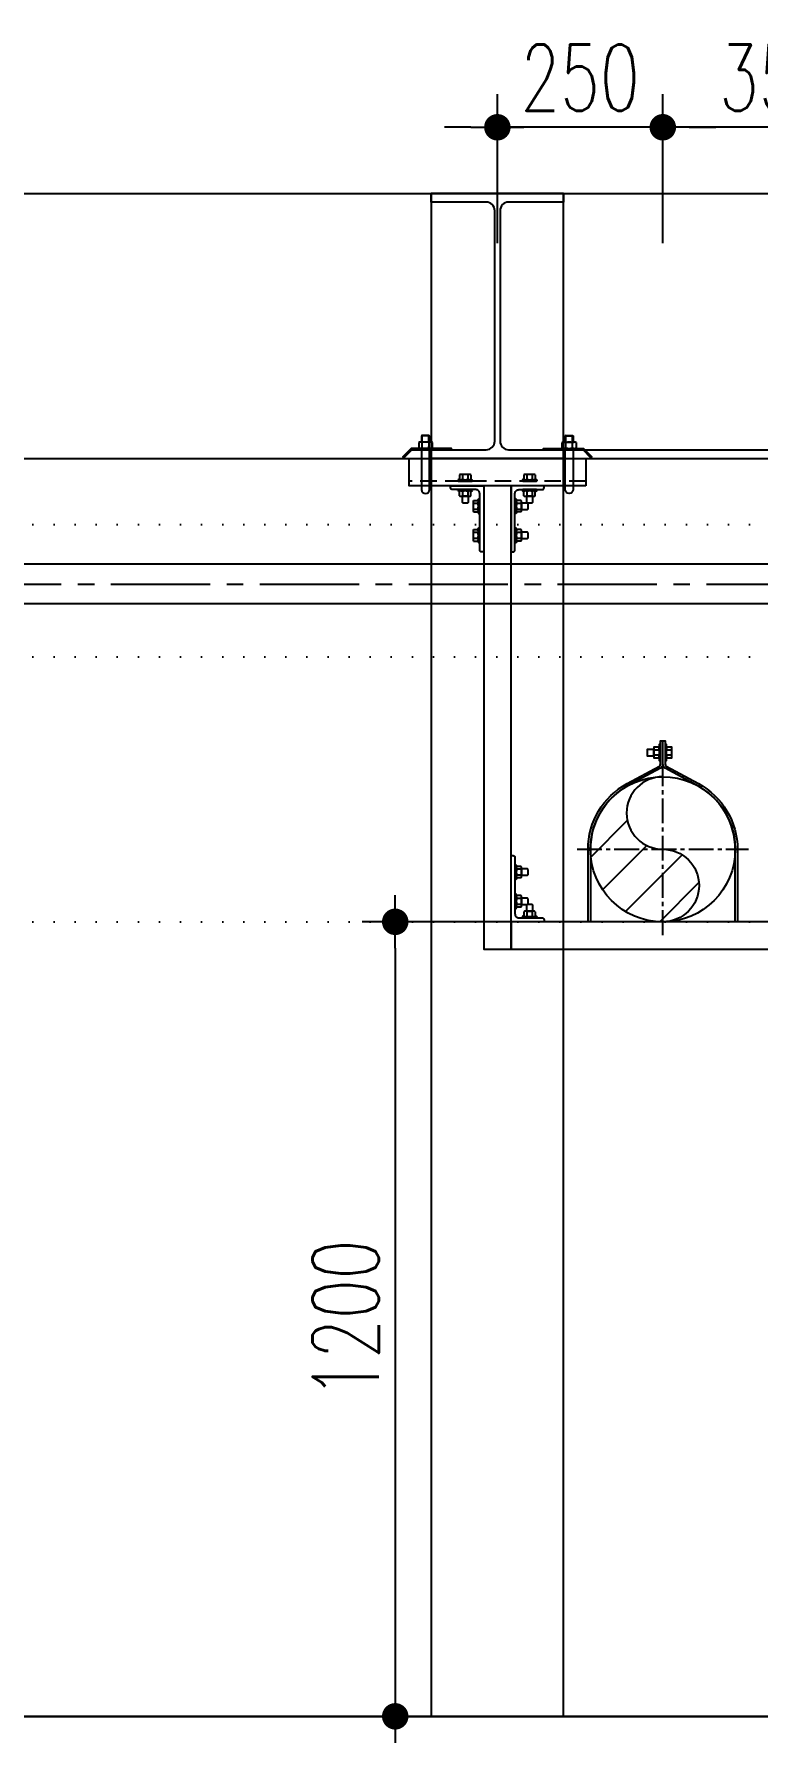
# Model space of a CAD drawing. Header units: millimetres. Extents: x -32710 to 654186, y -254124 to 420220.
# Drawn here: x 235700 to 236794, y 393910 to 396491 of the extents above; entities that cross this region are included whole.
import ezdxf

# ---------------------------------------------------------------- set-up
doc = ezdxf.new("R2010")
doc.units = ezdxf.units.MM
doc.header["$LTSCALE"] = 1000
for name, pattern in [('CENTER2', [1.125, 0.75, -0.125, 0.125, -0.125]), ('DOT2', [3.175, 0, -3.175]), ('HIDDEN', [0.375, 0.25, -0.125]), ('TPH12-SEC-@E$0$CENTERK5', [6.916, 6.667, -0.083, 0.083, -0.083])]:
    doc.linetypes.add(name, pattern=pattern)
for name, color, linetype in [('0-LEVEL LINE', 4, 'DOT2'), ('Clamp', 2, 'Continuous'), ('FS-LINE', 10, 'Continuous'), ('M-DIM', 1, 'Continuous'), ('MPPIPE', 100, 'Continuous'), ('S-BEAM', 252, 'Continuous'), ('SUPPORT', 2, 'Continuous'), ('TPH12-SEC-@E$0$H-SIN', 252, 'TPH12-SEC-@E$0$CENTERK5'), ('TPH12-SEC-@E$0$KABE1', 252, 'Continuous'), ('TPH12-SEC-@E$0$STEEL2', 252, 'Continuous'), ('TPH12-SEC-@E$0$STEEL3', 252, 'Continuous')]:
    doc.layers.add(name, color=color, linetype=linetype)
doc.styles.add('aa-txt', font='simplex.shx', dxfattribs={"width": 0.7, "bigfont": 'chineset.shx'})
doc.dimstyles.new('50-DIM', dxfattribs={"dimscale": 50, "dimtxt": 2, "dimasz": 0.8, "dimexe": 1, "dimexo": 1, "dimgap": 0.5, "dimtad": 1, "dimdec": 0, "dimdsep": 46, "dimtxsty": 'aa-txt', "dimblk": 'DOT', "dimcen": 5, "dimclrd": 256, "dimclre": 256, "dimclrt": 256, "dimadec": 0, "dimazin": 0, "dimtfac": 1, "dimtdec": 0, "dimtix": 1, "dimtmove": 2, "dimatfit": 3, "dimldrblk": 'DOT', "dimfxl": 1, "dimtolj": 1, "dimtzin": 0, "dimarcsym": 0})

# ---------------------------------------------------------------- blocks, each defined once
blk = doc.blocks.new('TPH12-SEC-@E')
at = {"layer": 'TPH12-SEC-@E$0$H-SIN'}
blk.add_line((274800, 393950), (45200, 393950), dxfattribs=at)
at = {"layer": 'TPH12-SEC-@E$0$KABE1'}
blk.add_line((47650, 393950), (272350, 393950), dxfattribs=at)
at = {"layer": 'TPH12-SEC-@E$0$STEEL2'}
blk.add_lwpolyline([(236300, 396250), (236500, 396250), (236500, 396237), (236417, 396237, 0.414214), (236404, 396224), (236404, 395876, 0.414214), (236417, 395863), (236500, 395863), (236500, 395850), (236300, 395850), (236300, 395863), (236383, 395863, 0.414214), (236396, 395876), (236396, 396224, 0.414214), (236383, 396237), (236300, 396237)], format="xyb", close=True, dxfattribs=at)
at = {"layer": 'TPH12-SEC-@E$0$STEEL3'}
for p, q in [((180210, 396250), (272340, 396250)), ((230800, 395850), (239200, 395850))]:
    blk.add_line(p, q, dxfattribs=at)
blk.add_lwpolyline([(236300, 393950), (236500, 393950), (236500, 396250), (236300, 396250)], close=True, dxfattribs=at)
blk = doc.blocks.new('Clamp-200A')
at = {"color": 252}
blk.add_line((-52090.5, -9100), (-52309.5, -9100), dxfattribs=at)
blk.add_circle((-52200, -8990.5), 109.5, dxfattribs=at)
at = {"layer": 'Clamp'}
blk.add_lwpolyline([(-52200, -8861.9, -0.275393), (-52203.6, -8867.9), (-52252.1, -8894.1, 0.275393), (-52309.5, -8990.5), (-52309.5, -9100), (-52312.9, -9100), (-52312.9, -8990.5, -0.275393), (-52253.7, -8891.1), (-52205.2, -8864.9, 0.275393), (-52203.4, -8861.9), (-52203.4, -8826.9), (-52196.6, -8826.9), (-52196.6, -8861.9, 0.275393), (-52194.8, -8864.9), (-52146.3, -8891.1, -0.275393), (-52087.1, -8990.5), (-52087.1, -9100), (-52090.5, -9100), (-52090.5, -8990.5, 0.275393), (-52147.9, -8894.1), (-52196.4, -8867.9, -0.275393), (-52200, -8861.9), (-52200, -8826.9)], format="xyb", dxfattribs=at)
blk.add_lwpolyline([(-52213.4, -8849.1), (-52213.4, -8839.6), (-52223.4, -8839.6), (-52223.4, -8849.1)], close=True, dxfattribs=at)
at = {"layer": 'Clamp', "ltscale": 0.02}
for points in [[(-52213.4, -8840.4), (-52205.4, -8840.4), (-52205.4, -8836.4), (-52213.4, -8836.4), (-52213.4, -8852.4), (-52205.4, -8852.4), (-52205.4, -8856.4), (-52203.4, -8856.4), (-52203.4, -8832.4), (-52205.4, -8832.4), (-52205.4, -8848.4), (-52213.4, -8848.4), (-52213.4, -8852.4), (-52205.4, -8852.4), (-52205.4, -8848.4)], [(-52186.6, -8848.4), (-52194.6, -8848.4), (-52194.6, -8852.4), (-52186.6, -8852.4), (-52186.6, -8836.4), (-52194.6, -8836.4), (-52194.6, -8832.4), (-52196.6, -8832.4), (-52196.6, -8856.4), (-52194.6, -8856.4), (-52194.6, -8840.4), (-52186.6, -8840.4), (-52186.6, -8836.4), (-52194.6, -8836.4), (-52194.6, -8840.4)]]:
    blk.add_lwpolyline(points, dxfattribs=at)
blk = doc.blocks.new('DOT')
at = {"color": 0}
blk.add_line((-1, 0), (1, 0), dxfattribs=at)
at = {"color": 3, "const_width": 0.5}
blk.add_lwpolyline([(-0.25, 0, 1), (0.25, 0, 1)], format="xyb", close=True, dxfattribs=at)
blk = doc.blocks.new('*D13')
at = {"layer": 'DEFPOINTS', "color": 0, "transparency": 16777216}
for p in [(236650, 396350), (236650, 396125), (237000, 396125)]:
    blk.add_point(p, dxfattribs=at)
at = {"layer": 'M-DIM', "lineweight": -2, "transparency": 16777216}
for p, q in [((236650, 396175), (236650, 396400)), ((237000, 396175), (237000, 396400)), ((236960, 396350), (236690, 396350))]:
    blk.add_line(p, q, dxfattribs=at)
at = {"layer": 'M-DIM', "lineweight": -2, "transparency": 16777216, "xscale": 40, "yscale": 40, "zscale": 40, "rotation": 180}
blk.add_blockref('DOT', (236650, 396350), dxfattribs=at)
at = {"layer": 'M-DIM', "lineweight": -2, "transparency": 16777216, "xscale": 40, "yscale": 40, "zscale": 40}
blk.add_blockref('DOT', (237000, 396350), dxfattribs=at)
at = {"layer": 'M-DIM', "transparency": 16777216, "insert": (236825, 396425), "char_height": 100, "attachment_point": 5, "style": 'aa-txt'}
blk.add_mtext('\\A1;350', dxfattribs=at)
blk = doc.blocks.new('_Dot')
at = {"color": 0, "linetype": 'ByBlock', "lineweight": -2}
blk.add_line((-0.5, 0), (-1, 0), dxfattribs=at)
at = {"color": 0, "linetype": 'ByBlock', "const_width": 0.5}
blk.add_lwpolyline([(-0.25, 0, 1), (0.25, 0, 1)], format="xyb", close=True, dxfattribs=at)
blk = doc.blocks.new('*D14')
at = {"layer": 'DEFPOINTS', "color": 0, "transparency": 16777216}
for p in [(236400, 396350), (236400, 396125), (236650, 396125)]:
    blk.add_point(p, dxfattribs=at)
at = {"layer": 'M-DIM', "lineweight": -2, "transparency": 16777216}
for p, q in [((236400, 396175), (236400, 396400)), ((236650, 396175), (236650, 396400)), ((236360, 396350), (236320, 396350)), ((236650, 396350), (236400, 396350)), ((236690, 396350), (236730, 396350))]:
    blk.add_line(p, q, dxfattribs=at)
at = {"layer": 'M-DIM', "lineweight": -2, "transparency": 16777216, "xscale": 40, "yscale": 40, "zscale": 40}
blk.add_blockref('DOT', (236400, 396350), dxfattribs=at)
at = {"layer": 'M-DIM', "lineweight": -2, "transparency": 16777216, "xscale": 40, "yscale": 40, "zscale": 40, "rotation": 180}
blk.add_blockref('DOT', (236650, 396350), dxfattribs=at)
at = {"layer": 'M-DIM', "transparency": 16777216, "insert": (236525, 396425), "char_height": 100, "attachment_point": 5, "style": 'aa-txt'}
blk.add_mtext('\\A1;250', dxfattribs=at)
blk = doc.blocks.new('*D15')
at = {"layer": 'DEFPOINTS', "color": 0, "transparency": 16777216}
for p in [(236470.6375, 395150), (236245.6375, 393950), (236470.6375, 393950)]:
    blk.add_point(p, dxfattribs=at)
at = {"layer": 'M-DIM', "lineweight": -2, "transparency": 16777216}
for p, q in [((236420.6375, 395150), (236195.6375, 395150)), ((236245.6375, 395110), (236245.6375, 393990)), ((236420.6375, 393950), (236195.6375, 393950))]:
    blk.add_line(p, q, dxfattribs=at)
at = {"layer": 'M-DIM', "lineweight": -2, "transparency": 16777216, "xscale": 40, "yscale": 40, "zscale": 40}
for p, rotation in [((236245.6375, 395150), 90), ((236245.6375, 393950), 270)]:
    blk.add_blockref('DOT', p, dxfattribs=dict(at, rotation=rotation))
at = {"layer": 'M-DIM', "transparency": 16777216, "insert": (236170.6375, 394550), "char_height": 100, "attachment_point": 5, "rotation": 90, "style": 'aa-txt'}
blk.add_mtext('\\A1;1200', dxfattribs=at)
blk = doc.blocks.new('Nut-M10')
for p, q in [((-10.9, 1.5), (-10.9, 0.5)), ((-8.7, 2.8), (-10.6, 2)), ((-10.4, 2), (10.4, 2)), ((-10.4, 0), (10.4, 0)), ((-8.7, 9.2), (-8.7, 2.8)), ((6.5, 10), (-6.5, 10)), ((-4.3, 9.2), (-4.3, 2.8)), ((4.3, 2.8), (4.3, 9.2)), ((8.7, 9.2), (8.7, 2.8)), ((8.7, 2.8), (10.6, 2)), ((10.9, 1.5), (10.9, 0.5))]:
    blk.add_line(p, q)
for centre, radius, start, end in [((-10.4, 1.5), 0.5, 90, 180), ((-10.4, 0.5), 0.5, 180, 270), ((-6.5, 6.7), 3.33, 49.441, 130.559), ((-6.5, 5.3), 3.33, 229.441, 310.559), ((0, -2.1), 12.1, 69.065, 110.935), ((0, 14.1), 12.1, 249.065, 290.935), ((6.5, 6.7), 3.33, 49.441, 130.559), ((6.5, 5.3), 3.33, 229.441, 310.559), ((10.4, 1.5), 0.5, 0, 90), ((10.4, 0.5), 0.5, 270, 0)]:
    blk.add_arc(centre, radius, start, end)

msp = doc.modelspace()

# ---------------------------------------------------------------- hatches: boundary and pattern name
at = {"layer": 'MPPIPE'}
h = msp.add_hatch(dxfattribs=at)
h.set_pattern_fill('ANSI31', color=1, scale=15, style=0)
h.set_pattern_definition([(45, (197853.094, 331168.203), (-33.67596, 33.67596), [])])
edge = h.paths.add_edge_path()
edge.add_arc((236650, 395259.5375), 109.5375, 90, 270)
edge.add_arc((236650, 395204.76875), 54.76875, 270, 450)
edge.add_arc((236650, 395314.30625), 54.76875, 90, 270, ccw=False)

# ---------------------------------------------------------------- linework, layer by layer
at = {"layer": '0-LEVEL LINE', "ltscale": 0.01}
for p, q in [((205600, 395750), (272844.5, 395750)), ((205600, 395550), (273010, 395550)), ((205600, 395150), (272800, 395150))]:
    msp.add_line(p, q, dxfattribs=at)
at = {"layer": 'FS-LINE'}
for p, q in [((237756.1, 395690.325), (235043.9, 395690.325)), ((237756.1, 395630), (235043.9, 395630))]:
    msp.add_line(p, q, dxfattribs=at)
at = {"layer": 'FS-LINE', "color": 1, "linetype": 'CENTER2', "ltscale": 0.2}
msp.add_line((230416, 395660.1625), (254600, 395660.1625), dxfattribs=at)
at = {"layer": 'MPPIPE', "color": 1, "linetype": 'CENTER2', "ltscale": 0.05}
for p, q in [((236650, 395130), (236650, 395389.075)), ((236520.4625, 395259.5375), (236779.5375, 395259.5375))]:
    msp.add_line(p, q, dxfattribs=at)
at = {"layer": 'MPPIPE'}
msp.add_lwpolyline([(236650, 395150, -1), (236650, 395369.075, 1), (236650, 395259.5375, -1)], format="xyb", close=True, dxfattribs=at)
msp.add_circle((236650, 395259.5375), 109.5375, dxfattribs=at)
at = {"layer": 'S-BEAM'}
msp.add_line((236500, 395863), (239100, 395863), dxfattribs=at)
at = {"layer": 'SUPPORT'}
for p, q in [((236281.1077, 395873.98039), (236281.1077, 395865.51962)), ((236299.29422, 395874.5), (236283.70577, 395874.5)), ((236286.42, 395884.71268), (236285.5, 395883.79268)), ((236285.5, 395883.79268), (236285.5, 395874.5)), ((236297.5, 395883.79268), (236285.5, 395883.79268)), ((236286.30385, 395865.51962), (236286.30385, 395873.98039)), ((236286.42, 395874.5), (236286.42, 395884.71268)), ((236296.58, 395884.71268), (236286.42, 395884.71268)), ((236286.42, 395865), (236286.42, 395868)), ((236296.58, 395874.5), (236296.58, 395884.71268)), ((236296.58, 395884.71268), (236297.5, 395883.79268)), ((236296.58, 395865), (236296.58, 395868)), ((236296.69615, 395865.51962), (236296.69615, 395873.98039)), ((236297.5, 395883.79268), (236297.5, 395874.5)), ((236301.8923, 395865.51962), (236301.8923, 395873.98039)), ((236498.1077, 395865.51962), (236498.1077, 395873.98039)), ((236500.70577, 395874.5), (236516.29422, 395874.5)), ((236503.42, 395884.71268), (236502.5, 395883.79268)), ((236502.5, 395883.79268), (236502.5, 395874.5)), ((236502.5, 395883.79268), (236514.5, 395883.79268)), ((236503.30385, 395865.51962), (236503.30385, 395873.98039)), ((236503.42, 395874.5), (236503.42, 395884.71268)), ((236503.42, 395884.71268), (236513.58, 395884.71268)), ((236503.42, 395865), (236503.42, 395868)), ((236513.58, 395874.5), (236513.58, 395884.71268)), ((236513.58, 395884.71268), (236514.5, 395883.79268)), ((236513.58, 395865), (236513.58, 395868)), ((236513.69615, 395865.51962), (236513.69615, 395873.98039)), ((236514.5, 395883.79268), (236514.5, 395874.5)), ((236518.8923, 395873.98039), (236518.8923, 395865.51962)), ((236299.29422, 395865), (236283.70577, 395865)), ((236500.70577, 395865), (236516.29422, 395865))]:
    msp.add_line(p, q, dxfattribs=at)
at = {"layer": 'SUPPORT', "linetype": 'HIDDEN', "ltscale": 0.1}
msp.add_line((236533.5, 395815.7), (236266.5, 395815.7), dxfattribs=at)
at = {"layer": 'SUPPORT'}
for points in [[(236258.53721, 395851), (236270.53721, 395863), (236330.53721, 395863), (236330.53721, 395865), (236269.70879, 395865), (236257.123, 395852.41421), (236258.53721, 395851)], [(236541.46279, 395851), (236529.46279, 395863), (236469.46279, 395863), (236469.46279, 395865), (236530.29121, 395865), (236542.877, 395852.41421), (236541.46279, 395851)]]:
    msp.add_lwpolyline(points, dxfattribs=at)
at = {"layer": 'SUPPORT', "ltscale": 0.1}
msp.add_lwpolyline([(236533.5, 395808.7), (236266.5, 395808.7), (236266.5, 395850), (236533.5, 395850)], close=True, dxfattribs=at)
at = {"layer": 'SUPPORT'}
for points in [[(236297.5, 395863), (236285.5, 395863), (236285.5, 395802.7, 1), (236297.5, 395802.7)], [(236502.5, 395863), (236514.5, 395863), (236514.5, 395802.7, -1), (236502.5, 395802.7)], [(236376.3625, 395708.7, -0.4142135624), (236373.3625, 395711.7), (236373.3625, 395796.7, 0.4142135624), (236367.3625, 395802.7), (236332.3625, 395802.7, -0.4142135624), (236329.3625, 395805.7), (236329.3625, 395808.7), (236379.3625, 395808.7), (236379.3625, 395708.7)], [(236423.6375, 395708.7, 0.4142135624), (236426.6375, 395711.7), (236426.6375, 395796.7, -0.4142135624), (236432.6375, 395802.7), (236467.6375, 395802.7, 0.4142135624), (236470.6375, 395805.7), (236470.6375, 395808.7), (236420.6375, 395808.7), (236420.6375, 395708.7)], [(236423.6375, 395250, -0.4142135624), (236426.6375, 395247), (236426.6375, 395162, 0.4142135624), (236432.6375, 395156), (236467.6375, 395156, -0.4142135624), (236470.6375, 395153), (236470.6375, 395150), (236420.6375, 395150), (236420.6375, 395250)]]:
    msp.add_lwpolyline(points, format="xyb", close=True, dxfattribs=at)
for points in [[(236355.125, 395782.7), (236356.125, 395783.7), (236356.125, 395792.7), (236346.6, 395792.7), (236346.6, 395783.7), (236347.6, 395782.7)], [(236379.3625, 395808.7), (236379.3625, 395108.7), (236420.6375, 395108.7), (236420.6375, 395808.7)], [(236452.4, 395782.7), (236453.4, 395783.7), (236453.4, 395792.7), (236443.875, 395792.7), (236443.875, 395783.7), (236444.875, 395782.7)], [(236446.6375, 395781.4625), (236445.6375, 395782.4625), (236436.6375, 395782.4625), (236436.6375, 395772.9375), (236445.6375, 395772.9375), (236446.6375, 395773.9375)], [(236446.6375, 395737.4625), (236445.6375, 395738.4625), (236436.6375, 395738.4625), (236436.6375, 395728.9375), (236445.6375, 395728.9375), (236446.6375, 395729.9375)], [(236446.6375, 395228.7625), (236445.6375, 395229.7625), (236436.6375, 395229.7625), (236436.6375, 395220.2375), (236445.6375, 395220.2375), (236446.6375, 395221.2375)], [(236446.6375, 395184.7625), (236445.6375, 395185.7625), (236436.6375, 395185.7625), (236436.6375, 395176.2375), (236445.6375, 395176.2375), (236446.6375, 395177.2375)], [(236444.875, 395176), (236443.875, 395175), (236443.875, 395166), (236453.4, 395166), (236453.4, 395175), (236452.4, 395176)], [(236420.6375, 395108.725), (238479.3625, 395108.725), (238479.3625, 395150), (236420.6375, 395150)]]:
    msp.add_lwpolyline(points, close=True, dxfattribs=at)
for centre, radius, start, end in [((236283.70577, 395867.745), 6.755, 67.380135, 112.619865), ((236291.5, 395848.25944), 26.24056, 78.578814, 101.421186), ((236299.29422, 395867.745), 6.755, 67.380135, 112.619865), ((236500.70577, 395867.745), 6.755, 67.380135, 112.619865), ((236508.5, 395848.25944), 26.24056, 78.578814, 101.421186), ((236516.29422, 395867.745), 6.755, 67.380135, 112.619865), ((236283.70577, 395871.755), 6.755, 247.380135, 292.619865), ((236291.5, 395891.24056), 26.24056, 258.578814, 281.421186), ((236299.29422, 395871.755), 6.755, 247.380135, 292.619865), ((236500.70577, 395871.755), 6.755, 247.380135, 292.619865), ((236508.5, 395891.24056), 26.24056, 258.578814, 281.421186), ((236516.29422, 395871.755), 6.755, 247.380135, 292.619865)]:
    msp.add_arc(centre, radius, start, end, dxfattribs=at)

# ---------------------------------------------------------------- block references
msp.add_blockref('TPH12-SEC-@E', (0, 0))
at = {"layer": 'MPPIPE'}
msp.add_blockref('Clamp-200A', (288850, 404250), dxfattribs=at)
at = {"layer": 'SUPPORT'}
for p in [(236351.3625, 395815.7), (236448.6375, 395815.7), (236448.6375, 395156)]:
    msp.add_blockref('Nut-M10', p, dxfattribs=at)
for p, rotation in [((236351.3625, 395802.7), 180), ((236448.6375, 395802.7), 180), ((236373.3625, 395777.7), 89.99999999999999), ((236426.6375, 395777.7), 270), ((236373.3625, 395733.7), 89.99999999999999), ((236426.6375, 395733.7), 270), ((236426.6375, 395225), 270), ((236426.6375, 395181), 270)]:
    msp.add_blockref('Nut-M10', p, dxfattribs=dict(at, rotation=rotation))

# ---------------------------------------------------------------- dimensions: what is measured, and where the dimension line sits
at = {"layer": 'M-DIM'}
for base, p1, p2, picture, middle in [((236400, 396350), (236650, 396125), (236400, 396125), '*D14', (236525, 396425)), ((236650, 396350), (237000, 396125), (236650, 396125), '*D13', (236825, 396425))]:
    dim = msp.add_linear_dim(base=base, p1=p1, p2=p2, dimstyle='50-DIM', dxfattribs=at)
    dim.commit()
    dim.dimension.update_dxf_attribs({"geometry": picture, "text_midpoint": middle})
dim = msp.add_linear_dim(base=(236245.6375, 393950), p1=(236470.6375, 395150), p2=(236470.6375, 393950), angle=90, dimstyle='50-DIM', dxfattribs=at)
dim.commit()
dim.dimension.update_dxf_attribs({"geometry": '*D15', "text_midpoint": (236170.6375, 394550)})

doc.saveas('drawing.dxf')
